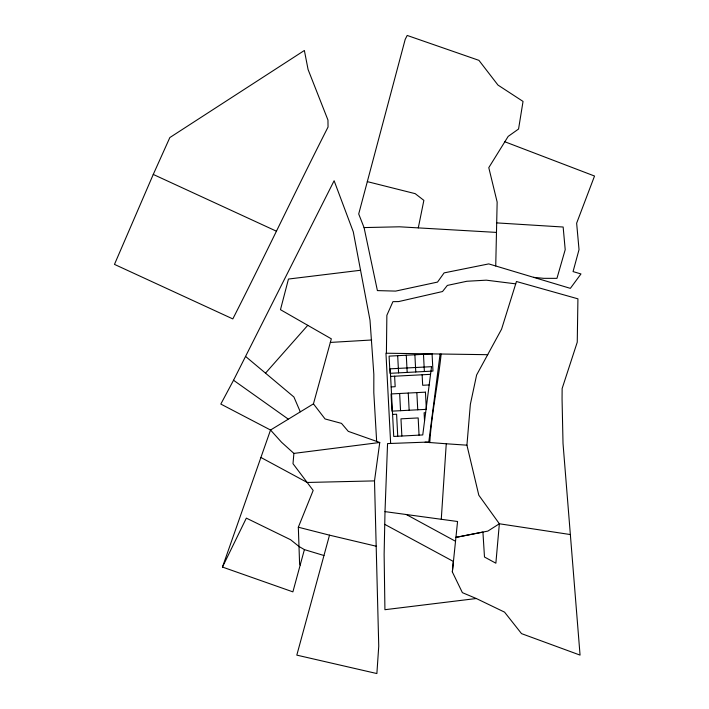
<?xml version="1.0" encoding="UTF-8"?>
<svg xmlns="http://www.w3.org/2000/svg" width="709" height="709" viewBox="0 0 709 709"><rect width="100%" height="100%" fill="white"/><g stroke="black" fill="none" stroke-linecap="round" stroke-linejoin="round"><path stroke-width="1.06" d="M386.405 353.224L386.866 315.292L392.937 301.653L398.653 301.582L442.513 291.532L447.344 285.417L466.876 281.26L486.303 280.17L515.718 283.857L516.444 281.508L577.924 298.826L577.25 342.181L562.14 388.514L562.06 399.078L563.017 443.409L580.059 655.107L521.532 633.633L504.551 612.133L476.315 598.52L462.383 592.653L452.351 571.95L457.562 521.505L385.005 511.623L387.557 443.577L428.785 442.035L440.103 354.004M385.005 511.623L384.127 554.349L384.925 609.705L476.315 598.52M495.733 265.972L497.151 202.047L488.785 167.652L508.176 136.394L518.563 129.02L523.038 101.422L497.966 85.062L478.929 60.354L407.196 35.45L405.185 39.42L358.71 213.967L364.063 227.58L377.401 290.601L395.631 291.098L437.524 282.085L444.118 272.885L488.749 263.899L570.355 288.359L580.972 273.94L573.058 271.591L579.031 249.612L576.639 223.184L594.532 176.036L504.843 141.765M441.273 519.192L446.253 443.772L425.108 442.177M570.444 534.568L499.358 523.774L487.863 531.094L455.515 537.457L482.926 532.069L484.486 557.017L495.866 563.203L499.358 523.774L478.814 495.219L466.93 445.181L470.359 404.334L476.616 374.99L501.573 329.171L515.718 283.857M376.656 441.397L373.803 392.564L373.838 374.325L370.001 320.184L353.286 231.843L334.116 180.733L233.536 380.254L220.818 404.068L270.537 430.026L281.579 442.283L293.889 453.406L293.003 463.695L313.174 490.433L298.329 527.221L299.597 563.894L300.182 565.082M452.351 571.95L453.317 561.413L384.748 524.359M429.769 442.682C431.657 412.877 438.056 383.684 441.149 354.021M376.585 546.311L329.508 535.162L296.814 655.134L376.878 673.55L378.748 646.174L374.503 480.897L379.758 442.487L348.296 431.364L341.499 423.379L325.059 418.948L313.449 403.855L331.325 338.831L280.472 309.682L288.466 279.045L360.562 270.262M418.292 227.881L423.867 200.363L415.19 193.654L367.315 181.628M222.466 567.058L246.342 518.128L290.584 539.717L298.994 546.479L304.4 549.608L292.888 591.864L222.466 567.058L270.537 430.026L313.449 403.855M153.259 174.432L114.468 264.386L232.818 318.917C265.255 255.231 295.706 190.703 328.045 127.035L327.957 120.051L308.087 69.544L304.374 50.481L169.841 137.555L153.259 174.432L276.51 231.231M245.553 356.423L265.512 373.147L307.768 325.334M293.889 453.406L379.758 442.487M330.332 342.429L371.702 339.992M390.615 376.417L430.549 374.334M391.164 386.919L395.17 386.706L394.621 376.204M429.184 384.934L422.679 385.279L422.13 374.777M392.591 414.428L396.597 414.216L397.74 436.248M425.613 412.709L424.106 412.789L424.54 421.075M374.503 480.897L307.219 482.466L260.912 457.465M364.063 227.58L399.513 226.8L496.477 232.41M466.93 445.181L446.253 443.772M487.801 354.695L385.962 353.215L390.65 443.462M496.681 222.892L563.15 227.022L565.206 249.674L556.955 278.353L543.768 278.336L533.478 277.334M298.329 527.221L329.508 535.162M304.4 549.608L323.96 555.519M406.239 514.477L455.178 541.082M233.536 380.254L288.111 419.01M265.512 373.147L293.916 397.005L300.253 411.743M423.477 354.332L424.372 371.525M414.88 354.784L415.775 371.977M416.848 392.609L417.743 409.802M419.054 435.14L418.168 417.938L400.966 418.833L401.861 436.026M406.284 355.227L407.179 372.42M408.251 393.052L409.146 410.245M397.687 355.679L398.582 372.872M399.654 393.504L400.55 410.697M431.533 366.677L422.759 434.945L393.734 436.452L390.216 368.831L431.533 366.677M432.073 353.888L389.09 356.122L389.985 373.315L432.969 371.082L432.073 353.888M425.444 392.157L391.058 393.947L391.953 411.14L426.339 409.35L425.444 392.157"/></g></svg>
